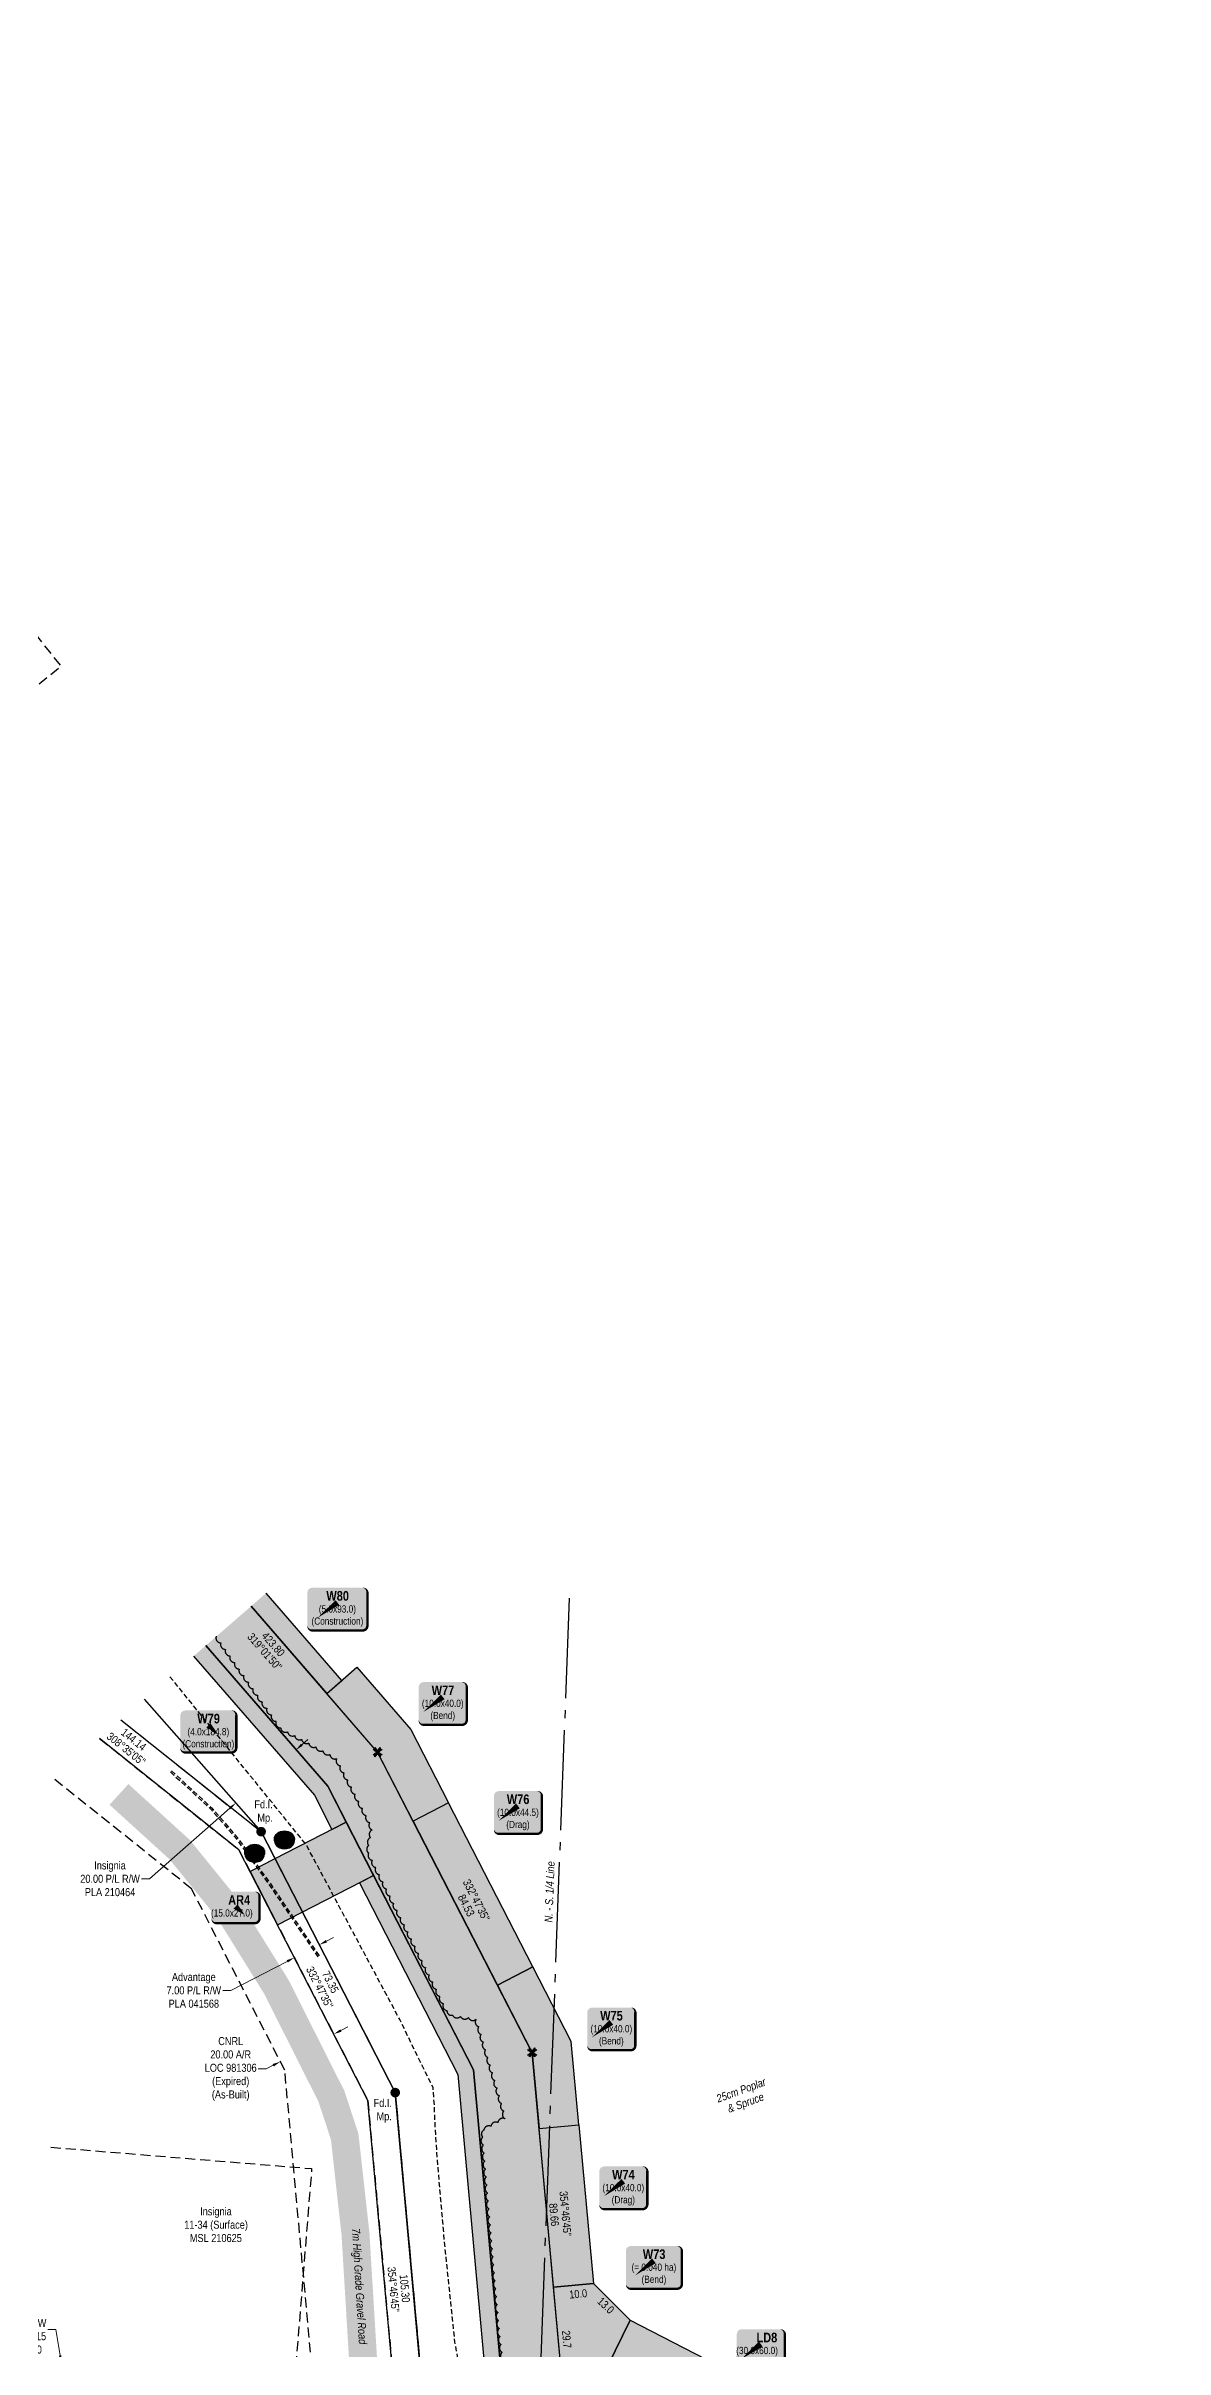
# Model space of a CAD drawing. Extents: x 333858 to 342713, y 6154085 to 6163590.
# Drawn here: x 335809 to 337208, y 6160712 to 6163590 of the extents above; entities that cross this region are included whole.
import ezdxf
from ezdxf.enums import TextEntityAlignment as Align

# ---------------------------------------------------------------- set-up
doc = ezdxf.new("R2010")
doc.units = 0
doc.header["$LTSCALE"] = 5
doc.header["$PDSIZE"] = 0.5
for name, pattern in [('0', [1, 1, 0]), ('foc-ACCESSROAD', [3.75, 2.5, -1.25]), ('foc-MONUMENT-BDYS', [6, 4, -2]), ('foc-QUARTERLINE', [33, 25, -3, 2, -3]), ('UG_PIPE', [1.875, 1.25, -0.625])]:
    doc.linetypes.add(name, pattern=pattern)
doc.layers.get('Defpoints').update_dxf_attribs({"color": 9})
for name, color, linetype in [('AS-PIPE-UG', 44, 'UG_PIPE'), ('AS-ROADS', 254, 'Continuous'), ('C-AR', 13, 'foc-ACCESSROAD'), ('C-WS', 13, 'foc-ACCESSROAD'), ('F-RW', 190, 'Continuous'), ('F-WS', 190, 'foc-ACCESSROAD'), ('L-BD', 7, 'Continuous'), ('L-BD1', 253, 'Continuous'), ('L-MON', 1, 'Continuous'), ('L-MON-PLAN', 7, 'foc-MONUMENT-BDYS'), ('L-MON-T', 1, 'Continuous'), ('L-QSEC', 8, 'foc-QUARTERLINE'), ('P-CROSSINGS', 250, 'Continuous'), ('P-PROPOSED', 10, 'Continuous'), ('P-PROPOSED-H', 21, 'Continuous'), ('P-TEMP-BLOCKS', 250, 'Continuous'), ('P-TEMP-BLUE', 146, 'Continuous'), ('P-TEMP-BLUE-T', 146, 'Continuous'), ('P-WORKAREA', 113, 'Continuous'), ('P-WORKAREA-H', 111, 'Continuous'), ('T-BUSH', 110, '0'), ('T-BUSH-T', 110, 'Continuous')]:
    doc.layers.add(name, color=color, linetype=linetype)
for name, color, linetype, lineweight in [('C-AR-T', 13, 'Continuous', 9), ('F-RW-T', 190, 'Continuous', 9), ('T-TEXT', 48, 'Continuous', 18)]:
    doc.layers.add(name, color=color, linetype=linetype, lineweight=lineweight)
doc.layers.add('P-TEMP-BLUE-H', color=7, linetype='Continuous', true_color=0x99e6ff)
doc.styles.add('80', font='ARIALN.TTF', dxfattribs={"height": 10})
doc.styles.add('80CG', font='ARIALN.TTF', dxfattribs={"height": 10})
doc.styles.add('80L', font='ARIALN.TTF', dxfattribs={"height": 10})
doc.styles.add('80LS', font='ARIALNI.TTF', dxfattribs={"height": 10})
doc.styles.add('BOLD', font='ARIALNB.TTF')
doc.styles.get("Standard").update_dxf_attribs({"font": 'ARIALN.TTF'})
doc.dimstyles.new('Compass 5 000', dxfattribs={"dimscale": 5, "dimtxt": 9, "dimasz": 2, "dimexe": 0.2, "dimexo": 0.0625, "dimgap": 0.5, "dimtad": 0, "dimtih": 1, "dimtoh": 1, "dimzin": 0, "dimdsep": 46, "dimtxsty": '80CG', "dimcen": 0.1, "dimse1": 1, "dimse2": 1, "dimclrd": 256, "dimclrt": 256, "dimaunit": 1, "dimadec": 4, "dimazin": 0, "dimtfac": 0.06, "dimtofl": 0, "dimtmove": 0, "dimatfit": 1, "dimfxl": 0.2, "dimtolj": 1, "dimtzin": 0, "dimlwd": -1, "dimarcsym": 0})

# ---------------------------------------------------------------- blocks, each defined once
blk = doc.blocks.new('*U493')
at = {"true_color": 0x99e6ff}
h = blk.add_hatch(color=141, dxfattribs=at)
edge = h.paths.add_edge_path()
edge.add_line((-24, -34.9), (24, -34.9))
edge.add_arc((24, -28.9), 6, 270, 360)
edge.add_line((30, -28.9), (30, 12.5))
edge.add_arc((24, 12.5), 6, 0, 90)
edge.add_line((24, 18.5), (-24, 18.5))
edge.add_arc((-24, 12.5), 6, 90, 180)
edge.add_line((-30, 12.5), (-30, -28.9))
edge.add_arc((-24, -28.9), 6, 180, 270)
at = {"color": 250, "flags": 128}
blk.add_lwpolyline([(-24, -34.9, 3, 3, 0), (24, -34.9, 3, 3, 0.414214), (30, -28.9, 3, 3, 0), (30, 12.5, 3, 0, 0.414214), (24, 18.5, 0, 0, 0), (-24, 18.5, 0, 0, 0.414214), (-30, 12.5, 0, 0, 0), (-30, -28.9, 0, 3, 0.414214)], format="xyseb", close=True, dxfattribs=at)
at = {"flags": 128}
blk.add_lwpolyline([(-24.2, -18.7, 0, 7.5, 0), (0, 0, 0, 0, 0)], format="xyseb", dxfattribs=at)
at = {"color": 250}
for tag, p, height, style in [('TEMP_AREA_W1_001', (-9.2, 2.2), 12, 'BOLD'), ('ENTER_TEXT_001', (-30.7, -12.5), 9, '80')]:
    blk.add_attdef(tag, p, '', height=height, dxfattribs=dict(at, style=style))
blk = doc.blocks.new('*U492')
at = {"true_color": 0x99e6ff}
h = blk.add_hatch(color=141, dxfattribs=at)
edge = h.paths.add_edge_path()
edge.add_line((-29, -34.9), (29, -34.9))
edge.add_arc((29, -28.9), 6, 270, 360)
edge.add_line((35, -28.9), (35, 12.5))
edge.add_arc((29, 12.5), 6, 0, 90)
edge.add_line((29, 18.5), (-29, 18.5))
edge.add_arc((-29, 12.5), 6, 90, 180)
edge.add_line((-35, 12.5), (-35, -28.9))
edge.add_arc((-29, -28.9), 6, 180, 270)
at = {"color": 250, "flags": 128}
blk.add_lwpolyline([(-29, -34.9, 3, 3, 0), (29, -34.9, 3, 3, 0.414214), (35, -28.9, 3, 3, 0), (35, 12.5, 3, 0, 0.414214), (29, 18.5, 0, 0, 0), (-29, 18.5, 0, 0, 0.414214), (-35, 12.5, 0, 0, 0), (-35, -28.9, 0, 3, 0.414214)], format="xyseb", close=True, dxfattribs=at)
at = {"flags": 128}
blk.add_lwpolyline([(-24.2, -18.7, 0, 7.5, 0), (0, 0, 0, 0, 0)], format="xyseb", dxfattribs=at)
at = {"color": 250}
for tag, p, height, style in [('TEMP_AREA_W1_001', (-9.2, 2.2), 12, 'BOLD'), ('ENTER_TEXT_001', (-30.7, -12.5), 9, '80')]:
    blk.add_attdef(tag, p, '', height=height, dxfattribs=dict(at, style=style))
blk = doc.blocks.new('*U512')
h = blk.add_hatch(color=111)
edge = h.paths.add_edge_path()
edge.add_line((-24, -20.8), (24, -20.8))
edge.add_arc((24, -14.8), 6, 270, 360)
edge.add_line((30, -14.8), (30, 12.5))
edge.add_arc((24, 12.5), 6, 0, 90)
edge.add_line((24, 18.5), (-24, 18.5))
edge.add_arc((-24, 12.5), 6, 90, 180)
edge.add_line((-30, 12.5), (-30, -14.8))
edge.add_arc((-24, -14.8), 6, 180, 270)
at = {"color": 250, "flags": 128}
blk.add_lwpolyline([(-24, -20.8, 3, 3, 0), (24, -20.8, 3, 3, 0.414214), (30, -14.8, 3, 3, 0), (30, 12.5, 3, 0, 0.414214), (24, 18.5, 0, 0, 0), (-24, 18.5, 0, 0, 0.414214), (-30, 12.5, 0, 0, 0), (-30, -14.8, 0, 3, 0.414214)], format="xyseb", close=True, dxfattribs=at)
at = {"flags": 128}
blk.add_lwpolyline([(11.7, -10.7, 0, 7.5, 0), (0, 0, 0, 0, 0)], format="xyseb", dxfattribs=at)
at = {"color": 250}
for tag, p, height, style in [('TEMP_AREA_W1_001', (-9.2, 2.2), 12, 'BOLD'), ('ENTER_TEXT_001', (-30.7, -12.5), 9, '80')]:
    blk.add_attdef(tag, p, '', height=height, dxfattribs=dict(at, style=style))
blk = doc.blocks.new('*D546')
at = {"layer": 'Defpoints', "color": 0, "transparency": 16777216}
for p in [(335898.7, 6161713.2), (335823.7, 6161647.2), (336121.3, 6161460.4)]:
    blk.add_point(p, dxfattribs=at)
at = {"layer": 'F-RW-T', "transparency": 16777216}
for p, q in [((336128.8, 6161467), (336136.3, 6161473.6)), ((336038.9, 6161387.8), (335938.6, 6161299.5)), ((335938.6, 6161299.5), (335928.6, 6161299.5))]:
    blk.add_line(p, q, dxfattribs=at)
for points in [[(336127.7, 6161468.3), (336129.9, 6161465.8), (336121.3, 6161460.4)], [(336037.8, 6161389), (336040, 6161386.5), (336046.4, 6161394.4)]]:
    blk.add_solid(points, dxfattribs=at)
at = {"layer": 'F-RW-T', "transparency": 16777216, "insert": (335889.1, 6161299.5), "char_height": 10, "attachment_point": 5, "style": '80CG'}
blk.add_mtext('\\A1;Insignia\\P20.00 P/L R/W\\PPLA 210464', dxfattribs=at)
blk = doc.blocks.new('fdia')
at = {"color": 255, "const_width": 1}
blk.add_lwpolyline([(-0.5, 0, 1), (0.5, 0, 1)], format="xyb", close=True, dxfattribs=at)
blk = doc.blocks.new('Fdiaa')
blk.add_blockref('fdia', (0, 0))
blk = doc.blocks.new('fdib')
at = {"color": 1, "const_width": 1.6}
blk.add_lwpolyline([(-0.4, 0, 1), (0.4, 0, 1)], format="xyb", close=True, dxfattribs=at)
at = {"color": 1}
blk.add_circle((0, 0), 0.8, dxfattribs=at)
blk = doc.blocks.new('Fdibb')
blk.add_blockref('fdib', (0, 0))
blk = doc.blocks.new('fdicc')
for name in ['Fdibb', 'Fdiaa']:
    blk.add_blockref(name, (0, 0))
blk = doc.blocks.new('FDI')
blk.add_blockref('fdicc', (0, 0))
blk = doc.blocks.new('TEMP')
h = blk.add_hatch(color=255)
h.dxf.hatch_style = 1
h.paths.add_polyline_path([(0, 0.25), (-0.67, 1.15), (-0.67, 0.67), (-1.15, 0.67), (-0.25, 0), (-1.15, -0.67), (-0.67, -0.67), (-0.67, -1.15), (0, -0.25), (0.67, -1.15), (0.67, -0.67), (1.15, -0.67), (0.25, 0), (1.15, 0.67), (0.67, 0.67), (0.67, 1.15)])
h.paths.add_polyline_path([(0.57, 0.85), (0.57, 0.57), (0.85, 0.57), (0.08, 0), (0.85, -0.57), (0.57, -0.57), (0.57, -0.85), (0, -0.08), (-0.57, -0.85), (-0.57, -0.57), (-0.85, -0.57), (-0.08, 0), (-0.85, 0.57), (-0.57, 0.57), (-0.57, 0.85), (0, 0.08)], flags=16)
h = blk.add_hatch(color=1)
h.dxf.hatch_style = 1
h.paths.add_polyline_path([(0, 0.08), (-0.57, 0.85), (-0.57, 0.57), (-0.85, 0.57), (-0.08, 0), (-0.85, -0.57), (-0.57, -0.57), (-0.57, -0.85), (0, -0.08), (0.57, -0.85), (0.57, -0.57), (0.85, -0.57), (0.08, 0), (0.85, 0.57), (0.57, 0.57), (0.57, 0.85)])
at = {"color": 1}
for p, q in [((-0.08, 0), (0.08, 0)), ((0, 0.08), (0, -0.08))]:
    blk.add_line(p, q, dxfattribs=at)
at = {"color": 255, "flags": 128}
blk.add_lwpolyline([(-0.25, 0), (-1.15, 0.67), (-0.67, 0.67), (-0.67, 1.15), (0, 0.25), (0.67, 1.15), (0.67, 0.67), (1.15, 0.67), (0.25, 0), (1.15, -0.67), (0.67, -0.67), (0.67, -1.15), (0, -0.25), (-0.67, -1.15), (-0.67, -0.67), (-1.15, -0.67)], close=True, dxfattribs=at)
at = {"color": 1, "flags": 128}
blk.add_lwpolyline([(-0.08, 0), (-0.85, 0.57), (-0.57, 0.57), (-0.57, 0.85), (0, 0.08), (0.57, 0.85), (0.57, 0.57), (0.85, 0.57), (0.08, 0), (0.85, -0.57), (0.57, -0.57), (0.57, -0.85), (0, -0.08), (-0.57, -0.85), (-0.57, -0.57), (-0.85, -0.57)], close=True, dxfattribs=at)
blk = doc.blocks.new('*D549')
at = {"layer": 'C-AR-T', "transparency": 16777216}
for p, q in [((336177.6, 6161109.9), (336186.5, 6161114.5)), ((336084.2, 6161061.9), (336074.2, 6161061.9)), ((336093.1, 6161066.5), (336084.2, 6161061.9))]:
    blk.add_line(p, q, dxfattribs=at)
for points in [[(336176.8, 6161111.4), (336178.3, 6161108.5), (336168.7, 6161105.4)], [(336092.3, 6161068), (336093.8, 6161065), (336102, 6161071.1)]]:
    blk.add_solid(points, dxfattribs=at)
at = {"layer": 'Defpoints', "color": 0, "transparency": 16777216}
for p in [(336144.1, 6161153.1), (336077.4, 6161118.8), (336168.7, 6161105.4)]:
    blk.add_point(p, dxfattribs=at)
at = {"layer": 'C-AR-T', "transparency": 16777216, "insert": (336039.9, 6161061.9), "char_height": 10, "attachment_point": 5, "style": '80CG'}
blk.add_mtext('\\A1;CNRL\\P20.00 A/R\\PLOC 981306\\P(Expired)\\P(As-Built)', dxfattribs=at)
blk = doc.blocks.new('*U500')
at = {"true_color": 0x99e6ff}
h = blk.add_hatch(color=141, dxfattribs=at)
edge = h.paths.add_edge_path()
edge.add_line((-24, -21.1), (24, -21.1))
edge.add_arc((24, -15.1), 6, 270, 360)
edge.add_line((30, -15.1), (30, 12.5))
edge.add_arc((24, 12.5), 6, 0, 90)
edge.add_line((24, 18.5), (-24, 18.5))
edge.add_arc((-24, 12.5), 6, 90, 180)
edge.add_line((-30, 12.5), (-30, -15.1))
edge.add_arc((-24, -15.1), 6, 180, 270)
at = {"color": 250, "flags": 128}
blk.add_lwpolyline([(-24, -21.1, 3, 3, 0), (24, -21.1, 3, 3, 0.414214), (30, -15.1, 3, 3, 0), (30, 12.5, 3, 0, 0.414214), (24, 18.5, 0, 0, 0), (-24, 18.5, 0, 0, 0.414214), (-30, 12.5, 0, 0, 0), (-30, -15.1, 0, 3, 0.414214)], format="xyseb", close=True, dxfattribs=at)
at = {"flags": 128}
blk.add_lwpolyline([(-24.2, -18.7, 0, 7.5, 0), (0, 0, 0, 0, 0)], format="xyseb", dxfattribs=at)
at = {"color": 250}
for tag, p, height, style in [('TEMP_AREA_W1_001', (-9.2, 2.2), 12, 'BOLD'), ('ENTER_TEXT_001', (-30.7, -12.5), 9, '80')]:
    blk.add_attdef(tag, p, '', height=height, dxfattribs=dict(at, style=style))
blk = doc.blocks.new('*U508')
h = blk.add_hatch(color=111)
edge = h.paths.add_edge_path()
edge.add_line((-29, -34), (29, -34))
edge.add_arc((29, -28), 6, 270, 360)
edge.add_line((35, -28), (35, 12.5))
edge.add_arc((29, 12.5), 6, 0, 90)
edge.add_line((29, 18.5), (-29, 18.5))
edge.add_arc((-29, 12.5), 6, 90, 180)
edge.add_line((-35, 12.5), (-35, -28))
edge.add_arc((-29, -28), 6, 180, 270)
at = {"color": 250, "flags": 128}
blk.add_lwpolyline([(-29, -34, 3, 3, 0), (29, -34, 3, 3, 0.414214), (35, -28, 3, 3, 0), (35, 12.5, 3, 0, 0.414214), (29, 18.5, 0, 0, 0), (-29, 18.5, 0, 0, 0.414214), (-35, 12.5, 0, 0, 0), (-35, -28, 0, 3, 0.414214)], format="xyseb", close=True, dxfattribs=at)
at = {"flags": 128}
blk.add_lwpolyline([(11.7, -10.7, 0, 7.5, 0), (0, 0, 0, 0, 0)], format="xyseb", dxfattribs=at)
at = {"color": 250}
for tag, p, height, style in [('TEMP_AREA_W1_001', (-9.2, 2.2), 12, 'BOLD'), ('ENTER_TEXT_001', (-30.7, -12.5), 9, '80')]:
    blk.add_attdef(tag, p, '', height=height, dxfattribs=dict(at, style=style))
blk = doc.blocks.new('*D552')
at = {"layer": 'Defpoints', "color": 0, "transparency": 16777216}
for p in [(336117.5, 6161204.9), (336148.6, 6161220.9), (336150.6, 6161217)]:
    blk.add_point(p, dxfattribs=at)
at = {"layer": 'F-RW-T', "transparency": 16777216}
for p, q in [((336159.5, 6161221.6), (336168.4, 6161226.2)), ((336110.6, 6161196.4), (336040, 6161160.1)), ((336040, 6161160.1), (336030, 6161160.1))]:
    blk.add_line(p, q, dxfattribs=at)
for points in [[(336158.8, 6161223.1), (336160.3, 6161220.1), (336150.6, 6161217)], [(336109.9, 6161197.9), (336111.4, 6161195), (336119.5, 6161201)]]:
    blk.add_solid(points, dxfattribs=at)
at = {"layer": 'F-RW-T', "transparency": 16777216, "insert": (335993.8, 6161160.1), "char_height": 10, "attachment_point": 5, "style": '80CG'}
blk.add_mtext('\\A1;Advantage\\P7.00 P/L R/W\\PPLA 041568', dxfattribs=at)
blk = doc.blocks.new('*D553')
at = {"layer": 'Defpoints', "color": 0, "transparency": 16777216}
for p in [(335828.3, 6160694), (335831.9, 6160694.6), (335844.1, 6160620.6)]:
    blk.add_point(p, dxfattribs=at)
at = {"layer": 'F-RW-T', "transparency": 16777216}
for p, q in [((335821.4, 6160736.2), (335811.4, 6160736.2)), ((335826.7, 6160703.9), (335821.4, 6160736.2)), ((335842.1, 6160610.2), (335843.7, 6160600.3))]:
    blk.add_line(p, q, dxfattribs=at)
for points in [[(335828.4, 6160704.2), (335825.1, 6160703.6), (335828.3, 6160694)], [(335843.7, 6160610.4), (335840.4, 6160609.9), (335840.5, 6160620)]]:
    blk.add_solid(points, dxfattribs=at)
at = {"layer": 'F-RW-T', "transparency": 16777216, "insert": (335772.3, 6160736.2), "char_height": 10, "attachment_point": 5, "style": '80CG'}
blk.add_mtext('\\A1;Insignia\\P15.00 P/L R/W\\PPlan 052 2915\\PPLA 020510', dxfattribs=at)
blk = doc.blocks.new('Well_proximity')
h = blk.add_hatch(color=191)
h.dxf.hatch_style = 1
edge = h.paths.add_edge_path()
edge.add_ellipse((0, 0), major_axis=(-12.5, 0), ratio=0.816297, start_angle=0, end_angle=360)
h = blk.add_hatch(color=250)
h.dxf.hatch_style = 1
edge = h.paths.add_edge_path()
edge.add_ellipse((0, -2), major_axis=(-12.5, 0), ratio=0.816297, start_angle=0, end_angle=180)
edge.add_line((12.5, -2), (12.5, 0))
edge.add_ellipse((0, 0), major_axis=(-12.5, 0), ratio=0.816297, start_angle=0, end_angle=180, ccw=False)
edge.add_line((-12.5, 0), (-12.5, -2))
at = {"color": 250}
blk.add_ellipse((0, 0), major_axis=(-12.5, 0), ratio=0.816297, dxfattribs=at)
blk.add_ellipse((0, -2), major_axis=(-12.5, 0), ratio=0.816297, start_param=0, end_param=3.141593, dxfattribs=at)
at = {"color": 250, "style": '80L'}
blk.add_attdef('CROSSING', text='', height=9, dxfattribs=at).set_placement((0.1, 0), align=Align.MIDDLE_CENTER)
blk = doc.blocks.new('*U494')
at = {"true_color": 0x99e6ff}
h = blk.add_hatch(color=141, dxfattribs=at)
edge = h.paths.add_edge_path()
edge.add_line((-31.5, -34.9), (31.5, -34.9))
edge.add_arc((31.5, -28.9), 6, 270, 360)
edge.add_line((37.5, -28.9), (37.5, 12.5))
edge.add_arc((31.5, 12.5), 6, 0, 90)
edge.add_line((31.5, 18.5), (-31.5, 18.5))
edge.add_arc((-31.5, 12.5), 6, 90, 180)
edge.add_line((-37.5, 12.5), (-37.5, -28.9))
edge.add_arc((-31.5, -28.9), 6, 180, 270)
at = {"color": 250, "flags": 128}
blk.add_lwpolyline([(-31.5, -34.9, 3, 3, 0), (31.5, -34.9, 3, 3, 0.414214), (37.5, -28.9, 3, 3, 0), (37.5, 12.5, 3, 0, 0.414214), (31.5, 18.5, 0, 0, 0), (-31.5, 18.5, 0, 0, 0.414214), (-37.5, 12.5, 0, 0, 0), (-37.5, -28.9, 0, 3, 0.414214)], format="xyseb", close=True, dxfattribs=at)
at = {"flags": 128}
blk.add_lwpolyline([(-24.2, -18.7, 0, 7.5, 0), (0, 0, 0, 0, 0)], format="xyseb", dxfattribs=at)
at = {"color": 250}
for tag, p, height, style in [('TEMP_AREA_W1_001', (-9.2, 2.2), 12, 'BOLD'), ('ENTER_TEXT_001', (-30.7, -12.5), 9, '80')]:
    blk.add_attdef(tag, p, '', height=height, dxfattribs=dict(at, style=style))

msp = doc.modelspace()

# ---------------------------------------------------------------- hatches: boundary and pattern name
at = {"layer": 'P-PROPOSED-H'}
h = msp.add_hatch(color=256, dxfattribs=at)
h.dxf.hatch_style = 1
h.paths.add_polyline_path([(336065.309, 6161640.086), (336008.633, 6161590.871), (336161.151, 6161415.215), (336343.346, 6161060.803), (336384.553, 6160609.77), (336421.502, 6160554.856), (336881.819, 6160318.979), (336774.671, 6160109.88), (336658.527, 6160169.395), (336010.591, 6160221.424), (335993.824, 6159824.46), (336068.743, 6159821.296), (336082.223, 6160140.445), (336637.629, 6160095.846), (336807.209, 6160008.95), (336982.749, 6160351.517), (336472.915, 6160612.768), (336457.481, 6160635.706), (336416.695, 6161082.131), (336223.538, 6161457.867)])
at = {"layer": 'P-TEMP-BLUE-H'}
h = msp.add_hatch(color=256, dxfattribs=at)
h.dxf.hatch_style = 1
h.paths.add_polyline_path([(336084.181, 6161656.474), (336065.309, 6161640.086), (336159.964, 6161531.08), (336178.836, 6161547.468)])
h = msp.add_hatch(color=256, dxfattribs=at)
h.dxf.hatch_style = 1
h.paths.add_polyline_path([(336223.538, 6161457.867), (336159.964, 6161531.08), (336197.709, 6161563.856), (336265.24, 6161486.088), (336312.33, 6161394.486), (336267.87, 6161371.631)])
h = msp.add_hatch(color=256, dxfattribs=at)
h.dxf.hatch_style = 1
h.paths.add_polyline_path([(336312.33, 6161394.486), (336267.87, 6161371.631), (336373.204, 6161166.732), (336417.663, 6161189.587)])
h = msp.add_hatch(color=256, dxfattribs=at)
h.dxf.hatch_style = 1
h.paths.add_polyline_path([(336425.35, 6160987.401), (336475.133, 6160991.949), (336465.594, 6161096.35), (336417.663, 6161189.587), (336373.204, 6161166.732), (336416.695, 6161082.131)])
h = msp.add_hatch(color=256, dxfattribs=at)
h.dxf.hatch_style = 1
h.paths.add_polyline_path([(336443.47, 6160789.071), (336425.35, 6160987.401), (336475.133, 6160991.949), (336493.252, 6160793.62)])
h = msp.add_hatch(color=256, dxfattribs=at)
h.dxf.hatch_style = 1
h.paths.add_polyline_path([(336493.252, 6160793.62), (336539.243, 6160748.06), (336472.915, 6160612.768), (336457.481, 6160635.706), (336443.47, 6160789.071)])
h = msp.add_hatch(color=256, dxfattribs=at)
h.dxf.hatch_style = 1
h.paths.add_polyline_path([(336739.851, 6160475.984), (336472.915, 6160612.768), (336539.243, 6160748.06), (336808.243, 6160609.451)])
at = {"layer": 'P-WORKAREA-H'}
h = msp.add_hatch(color=256, dxfattribs=at)
h.dxf.hatch_style = 1
h.paths.add_polyline_path([(336008.633, 6161590.871), (335993.535, 6161577.761), (336144.47, 6161403.927), (336166.469, 6161361.135), (336184.253, 6161370.277), (336161.151, 6161415.215)])
h = msp.add_hatch(color=256, dxfattribs=at)
h.dxf.hatch_style = 1
h.paths.add_polyline_path([(336184.253, 6161370.277), (336064.212, 6161308.567), (336098.495, 6161241.878), (336218.536, 6161303.588)])
h = msp.add_hatch(color=256, dxfattribs=at)
h.dxf.hatch_style = 1
h.paths.add_polyline_path([(336200.752, 6161294.446), (336323.786, 6161055.115), (336365.106, 6160602.854), (336407.792, 6160539.413), (336872.7, 6160301.184), (336881.819, 6160318.979), (336421.502, 6160554.856), (336384.553, 6160609.77), (336343.346, 6161060.803), (336218.536, 6161303.588)])
h = msp.add_hatch(color=256, dxfattribs=at)
h.dxf.hatch_style = 1
h.paths.add_polyline_path([(336200.752, 6161294.446), (336323.786, 6161055.115), (336365.106, 6160602.854), (336407.792, 6160539.413), (336872.7, 6160301.184), (336881.819, 6160318.979), (336421.502, 6160554.856), (336384.553, 6160609.77), (336343.346, 6161060.803), (336218.536, 6161303.588)])

# ---------------------------------------------------------------- linework, layer by layer
at = {"layer": 'AS-PIPE-UG', "flags": 128}
for points in [[(336715.567, 6160361.85), (336547.432, 6160444.195), (336477.587, 6160478.38), (336423.597, 6160506.89), (336383.817, 6160529.69), (336360.192, 6160580.13), (336340.832, 6160628.19), (336328.56, 6160673.563), (336328.147, 6160675.165), (336320.197, 6160720.73), (336307.512, 6160842.025), (336297.962, 6160951.255), (336295.662, 6160987.595), (336294.442, 6161017.095), (336292.782, 6161038.66), (336270.547, 6161083.705), (336251.202, 6161123.705), (336134.122, 6161342.38), (335963.999, 6161552.113)], [(335964.633, 6161433.017), (336015.794, 6161385.828), (336046.805, 6161349.761), (336087.143, 6161293.275), (336148.825, 6161202.092)]]:
    msp.add_lwpolyline(points, dxfattribs=at)
msp.add_lwpolyline([(335965.989, 6161434.487), (336017.149, 6161387.298, -0.02890422), (336017.31, 6161387.131), (336048.321, 6161351.064, -0.0225101), (336048.432, 6161350.923), (336088.77, 6161294.437, -0.00634625), (336088.799, 6161294.395), (336150.481, 6161203.212)], format="xyb", dxfattribs=at)
at = {"layer": 'AS-ROADS', "const_width": 34.993, "flags": 128}
msp.add_lwpolyline([(337061.366, 6160030.837), (336895.167, 6160114.287), (336756.449, 6160186.447), (336289.988, 6160422.382), (336249.492, 6160484.216), (336213.495, 6160564.037), (336195.85, 6160855.986), (336182.347, 6160977.442), (336165.749, 6161027.891), (336096.915, 6161164.609), (336037.098, 6161260.853), (335976.136, 6161335.988), (335900.266, 6161405.002)], dxfattribs=at)
at = {"layer": 'C-AR'}
msp.add_lwpolyline([(335876.093, 6161474.72), (336050.217, 6161335.792), (336211.318, 6161022.411), (336246.702, 6160635.122), (336393.814, 6160417.382), (336155.019, 6160539.746), (336107.445, 6161060.459), (335990.88, 6161287.207), (335818.934, 6161424.397)], dxfattribs=at)
at = {"layer": 'C-WS', "flags": 128}
msp.add_lwpolyline([(335213.251, 6163589.796), (335828.06, 6162814.339), (335044.729, 6162193.342), (334429.885, 6162968.799)], close=True, dxfattribs=at)
at = {"layer": 'F-RW'}
for points in [[(336008.633, 6161590.871), (336161.151, 6161415.215), (336343.346, 6161060.803), (336384.553, 6160609.77), (336421.502, 6160554.856), (337140.969, 6160186.185)], [(337095.374, 6160097.206), (336352.95, 6160477.641), (336287.316, 6160575.189), (336245.547, 6161032.365), (336077.907, 6161358.465), (335932.124, 6161524.05)], [(335902.767, 6161498.204), (336077.907, 6161358.465), (336245.547, 6161032.365), (336293.442, 6160508.135), (337095.374, 6160097.206)], [(337079.416, 6160066.064), (336260.347, 6160485.774), (336211.318, 6161022.411), (336050.217, 6161335.792), (335876.093, 6161474.72)]]:
    msp.add_lwpolyline(points, dxfattribs=at)
at = {"layer": 'F-WS', "flags": 128}
msp.add_lwpolyline([(335814.987, 6160964.122), (336141.095, 6160937.433), (336097.052, 6160390.01), (335770.988, 6160416.192)], dxfattribs=at)
at = {"layer": 'L-MON-PLAN', "flags": 128}
msp.add_lwpolyline([(335902.767, 6161498.204), (336077.907, 6161358.465), (336245.547, 6161032.365), (336293.442, 6160508.135), (337095.374, 6160097.206)], dxfattribs=at)
at = {"layer": 'L-QSEC'}
msp.add_line((336462.995, 6161650.206), (336390.614, 6159718.652), dxfattribs=at)
at = {"layer": 'P-PROPOSED', "flags": 128}
for points in [[(336068.743, 6159821.296), (336082.223, 6160140.445), (336637.629, 6160095.846), (336807.209, 6160008.95), (336982.749, 6160351.517), (336472.915, 6160612.768), (336457.481, 6160635.706), (336416.695, 6161082.131), (336223.538, 6161457.867), (336065.309, 6161640.086)], [(336008.633, 6161590.871), (336161.151, 6161415.215), (336343.346, 6161060.803), (336384.553, 6160609.77), (336421.502, 6160554.856), (336881.819, 6160318.979), (336774.671, 6160109.88), (336658.527, 6160169.395), (336010.591, 6160221.424), (335993.824, 6159824.46)]]:
    msp.add_lwpolyline(points, dxfattribs=at)
at = {"layer": 'P-TEMP-BLUE', "flags": 128}
msp.add_lwpolyline([(336065.309, 6161640.086), (336159.964, 6161531.08), (336178.836, 6161547.468), (336084.181, 6161656.474)], dxfattribs=at)
for points in [[(336223.538, 6161457.867), (336159.964, 6161531.08), (336197.709, 6161563.856), (336265.24, 6161486.088), (336312.33, 6161394.486), (336267.87, 6161371.631)], [(336312.33, 6161394.486), (336267.87, 6161371.631), (336373.204, 6161166.732), (336417.663, 6161189.587)], [(336425.35, 6160987.401), (336475.133, 6160991.949), (336465.594, 6161096.35), (336417.663, 6161189.587), (336373.204, 6161166.732), (336416.695, 6161082.131)], [(336443.47, 6160789.071), (336425.35, 6160987.401), (336475.133, 6160991.949), (336493.252, 6160793.62)], [(336493.252, 6160793.62), (336539.243, 6160748.06), (336472.915, 6160612.768), (336457.481, 6160635.706), (336443.47, 6160789.071)], [(336739.851, 6160475.984), (336472.915, 6160612.768), (336539.243, 6160748.06), (336808.243, 6160609.451)]]:
    msp.add_lwpolyline(points, close=True, dxfattribs=at)
at = {"layer": 'P-WORKAREA', "flags": 128}
msp.add_lwpolyline([(335993.535, 6161577.761), (336144.47, 6161403.927), (336166.469, 6161361.135), (336184.253, 6161370.277), (336161.151, 6161415.215), (336008.633, 6161590.871)], dxfattribs=at)
for points in [[(336184.253, 6161370.277), (336064.212, 6161308.567), (336098.495, 6161241.878), (336218.536, 6161303.588)], [(336200.752, 6161294.446), (336323.786, 6161055.115), (336365.106, 6160602.854), (336407.792, 6160539.413), (336872.7, 6160301.184), (336881.819, 6160318.979), (336421.502, 6160554.856), (336384.553, 6160609.77), (336343.346, 6161060.803), (336218.536, 6161303.588)], [(336200.752, 6161294.446), (336323.786, 6161055.115), (336365.106, 6160602.854), (336407.792, 6160539.413), (336872.7, 6160301.184), (336881.819, 6160318.979), (336421.502, 6160554.856), (336384.553, 6160609.77), (336343.346, 6161060.803), (336218.536, 6161303.588)]]:
    msp.add_lwpolyline(points, close=True, dxfattribs=at)
at = {"layer": 'T-BUSH', "flags": 128}
msp.add_lwpolyline([(336021.809, 6161602.575, 0.52056705), (336027.56, 6161594.397, 0.52056705), (336033.311, 6161586.218, 0.52056705), (336039.061, 6161578.04, 0.52056705), (336044.812, 6161569.861, 0.52056705), (336050.563, 6161561.683, 0.52056705), (336056.314, 6161553.504, 0.52056705), (336062.065, 6161545.325, 0.52056705), (336067.815, 6161537.147, 0.52056705), (336073.566, 6161528.968, 0.52056705), (336079.317, 6161520.79, 0.52056705), (336085.068, 6161512.611, 0.52056705), (336090.819, 6161504.433, 0.52056705), (336096.569, 6161496.254, 0.52056705), (336102.32, 6161488.075, 0.52056705), (336111.043, 6161483.251, 0.52056705), (336119.855, 6161478.529, 0.52056705), (336128.667, 6161473.806, 0.52056705), (336137.48, 6161469.084, 0.52056705), (336146.292, 6161464.361, 0.52056705), (336155.105, 6161459.638, 0.52056705), (336163.917, 6161454.916, 0.52056705), (336172.299, 6161449.693, 0.52056705), (336176.903, 6161440.818, 0.52056705), (336181.507, 6161431.944, 0.52056705), (336186.111, 6161423.069, 0.52056705), (336190.715, 6161414.194, 0.52056705), (336195.319, 6161405.319, 0.52056705), (336199.923, 6161396.444, 0.52056705), (336204.526, 6161387.569, 0.52056705), (336209.13, 6161378.694, 0.52056705), (336213.734, 6161369.819, 0.52056705), (336216.787, 6161360.66, 0.52056705), (336214.56, 6161350.913, 0.52056705), (336212.334, 6161341.166, 0.52056705), (336212.303, 6161331.68, 0.52056705), (336216.755, 6161322.728, 0.52056705), (336221.207, 6161313.776, 0.52056705), (336225.658, 6161304.824, 0.52056705), (336230.11, 6161295.872, 0.52056705), (336234.562, 6161286.919, 0.52056705), (336239.014, 6161277.967, 0.52056705), (336243.466, 6161269.015, 0.52056705), (336247.918, 6161260.063, 0.52056705), (336252.37, 6161251.111, 0.52056705), (336256.822, 6161242.159, 0.52056705), (336261.273, 6161233.206, 0.52056705), (336265.725, 6161224.254, 0.52056705), (336270.177, 6161215.302, 0.52056705), (336274.629, 6161206.35, 0.52056705), (336279.081, 6161197.398, 0.52056705), (336283.533, 6161188.445, 0.52056705), (336287.985, 6161179.493, 0.52056705), (336292.437, 6161170.541, 0.52056705), (336296.888, 6161161.589, 0.52056705), (336301.34, 6161152.637, 0.52056705), (336305.792, 6161143.685, 0.52056705), (336310.244, 6161134.732, 0.52056705), (336317.194, 6161129.178, 0.52056705), (336327.066, 6161127.6, 0.52056705), (336336.939, 6161126.022, 0.52056705), (336346.663, 6161124.024, 0.52056705), (336349.951, 6161114.67, 0.52056705), (336352.802, 6161105.087, 0.52056705), (336355.653, 6161095.504, 0.52056705), (336358.504, 6161085.921, 0.52056705), (336361.355, 6161076.338, 0.52056705), (336364.206, 6161066.755, 0.52056705), (336367.057, 6161057.172, 0.52056705), (336369.908, 6161047.589, 0.52056705), (336372.759, 6161038.006, 0.52056705), (336375.61, 6161028.423, 0.52056705), (336378.461, 6161018.84, 0.52056705), (336381.312, 6161009.257, 0.52056705), (336382.648, 6160999.75, 0.52056705), (336373.938, 6160994.881, 0.52056705), (336365.124, 6160990.162, 0.52056705), (336356.31, 6160985.442, 0.52056705), (336354.887, 6160976.719, 0.52056705), (336355.749, 6160966.759, 0.52056705), (336356.612, 6160956.798, 0.52056705), (336357.474, 6160946.837, 0.52056705), (336358.337, 6160936.876, 0.52056705), (336359.199, 6160926.915, 0.52056705), (336360.061, 6160916.955, 0.52056705), (336360.924, 6160906.994, 0.52056705), (336361.786, 6160897.033, 0.52056705), (336362.649, 6160887.072, 0.52056705), (336363.511, 6160877.112, 0.52056705), (336364.373, 6160867.151, 0.52056705), (336365.236, 6160857.19, 0.52056705), (336366.098, 6160847.229, 0.52056705), (336366.961, 6160837.269, 0.52056705), (336367.823, 6160827.308, 0.52056705), (336368.685, 6160817.347, 0.52056705), (336369.548, 6160807.386, 0.52056705), (336370.41, 6160797.425, 0.52056705), (336371.272, 6160787.465, 0.52056705), (336372.135, 6160777.504, 0.52056705), (336372.997, 6160767.543, 0.52056705), (336373.86, 6160757.582, 0.52056705), (336374.722, 6160747.622, 0.52056705), (336375.584, 6160737.661, 0.52056705), (336376.447, 6160727.7, 0.52056705), (336377.736, 6160717.787, 0.52056705), (336379.094, 6160707.882, 0.52056705), (336380.451, 6160697.976, 0.52056705), (336381.809, 6160688.071, 0.52056705), (336383.355, 6160678.233, 0.52056705), (336388.614, 6160669.73, 0.52056705), (336393.872, 6160661.226, 0.52056705), (336399.13, 6160652.723, 0.52056705), (336404.613, 6160644.369, 0.52056705), (336410.468, 6160636.265, 0.52056705), (336416.323, 6160628.16, 0.52056705), (336422.178, 6160620.056, 0.52056705), (336428.033, 6160611.952, 0.52056705), (336433.887, 6160603.847, 0.52056705), (336439.742, 6160595.743, 0.52056705), (336445.597, 6160587.638, 0.52056705), (336451.779, 6160579.82, 0.52056705), (336459.04, 6160572.947, 0.52056705), (336466.301, 6160566.075, 0.52056705), (336473.563, 6160559.202, 0.52056705), (336480.824, 6160552.329, 0.52056705), (336488.085, 6160545.456, 0.52056705), (336495.346, 6160538.584, 0.52056705), (336502.608, 6160531.711, 0.52056705), (336509.869, 6160524.838, 0.52056705), (336517.13, 6160517.965, 0.52056705), (336525.502, 6160512.611, 0.52056705), (336534.249, 6160507.768, 0.52056705), (336542.996, 6160502.926, 0.52056705), (336551.743, 6160498.083, 0.52056705), (336560.491, 6160493.241, 0.52056705), (336569.238, 6160488.398, 0.52056705), (336576.745, 6160489.3, 0.52056705), (336582.715, 6160497.32, 0.52056705), (336588.686, 6160505.339, 0.52056705), (336594.657, 6160513.359, 0.52056705), (336600.627, 6160521.378, 0.52056705), (336606.598, 6160529.397, 0.52056705), (336612.568, 6160537.417, 0.52056705), (336618.539, 6160545.436, 0.52056705), (336624.51, 6160553.456, 0.52056705), (336630.762, 6160561.176, 0.52056705), (336639.511, 6160557.117, 0.52056705), (336647.918, 6160551.706, 0.52056705), (336656.326, 6160546.296, 0.52056705), (336664.733, 6160540.885, 0.52056705), (336673.14, 6160535.474, 0.52056705), (336681.547, 6160530.063, 0.52056705), (336689.955, 6160524.652, 0.52056705), (336698.362, 6160519.241, 0.52056705), (336706.769, 6160513.83, 0.52056705), (336713.912, 6160507.454, 0.52056705), (336710.093, 6160498.238, 0.52056705), (336706.083, 6160489.08, 0.52056705), (336702.072, 6160479.921, 0.52056705), (336698.062, 6160470.763, 0.52056705), (336694.052, 6160461.604, 0.52056705), (336690.042, 6160452.445, 0.52056705), (336686.031, 6160443.287, 0.52056705), (336682.021, 6160434.128, 0.52056705), (336686.385, 6160427.256, 0.52056705), (336694.492, 6160421.404, 0.52056705), (336703.374, 6160416.878, 0.52056705), (336712.451, 6160412.686, 0.52056705), (336721.528, 6160408.495, 0.52056705), (336730.605, 6160404.304, 0.52056705), (336739.682, 6160400.112, 0.52056705), (336748.759, 6160395.921, 0.52056705), (336757.836, 6160391.729, 0.52056705), (336766.913, 6160387.538, 0.52056705), (336775.99, 6160383.347, 0.52056705), (336785.067, 6160379.155, 0.52056705), (336794.144, 6160374.964, 0.52056705), (336803.221, 6160370.772, 0.52056705), (336812.298, 6160366.581, 0.52056705), (336821.375, 6160362.39, 0.52056705), (336830.131, 6160357.568, 0.52056705), (336838.852, 6160352.679, 0.52056705), (336847.573, 6160347.789, 0.52056705), (336856.294, 6160342.9, 0.52056705), (336865.015, 6160338.011, 0.52056705), (336873.736, 6160333.121, 0.52056705), (336882.457, 6160328.232, 0.52056705), (336891.177, 6160323.342, 0.52056705), (336899.898, 6160318.453, 0.52056705), (336908.619, 6160313.564, 0.52056705), (336917.34, 6160308.674, 0.52056705), (336926.061, 6160303.785, 0.52056705), (336934.782, 6160298.896, 0.52056705), (336943.503, 6160294.006, 0.52056705), (336952.224, 6160289.117, 0.52056705), (336960.945, 6160284.228, 0.52056705), (336969.666, 6160279.338, 0.52056705), (336978.387, 6160274.449, 0.52056705), (336987.108, 6160269.56, 0.52056705), (336995.829, 6160264.67, 0.52056705), (337004.55, 6160259.781, 0.52056705), (337013.271, 6160254.892, 0.52056705), (337021.992, 6160250.002, 0.52056705), (337030.713, 6160245.113, 0.52056705), (337039.433, 6160240.223, 0.52056705), (337048.154, 6160235.334, 0.52056705), (337056.875, 6160230.445, 0.52056705), (337063.201, 6160236.729, 0.52056705), (337069.152, 6160244.763, 0.52056705), (337075.103, 6160252.797, 0.52056705), (337081.054, 6160260.832, 0.52056705), (337087.005, 6160268.866, 0.52056705), (337092.955, 6160276.9, 0.52056705), (337098.906, 6160284.934, 0.52056705), (337104.857, 6160292.968, 0.52056705), (337110.808, 6160301.003, 0.52056705), (337116.759, 6160309.037, 0.52056705), (337122.71, 6160317.071, 0.52056705), (337128.66, 6160325.105, 0.52056705), (337134.611, 6160333.139, 0.52056705), (337140.562, 6160341.173, 0.52056705), (337148.403, 6160344.234, 0.52056705), (337157.452, 6160339.983, 0.52056705), (337166.501, 6160335.731, 0.52056705), (337175.55, 6160331.48, 0.52056705), (337184.599, 6160327.229, 0.52056705), (337193.648, 6160322.977, 0.52056705), (337202.698, 6160318.726, 0.52056705), (337207.592, 6160316.426, 0.52056705)], format="xyb", dxfattribs=at)

# ---------------------------------------------------------------- block references
at = {"layer": 'L-MON', "xscale": 4.99901530000004, "yscale": 4.99901530000004}
for name, p, zscale in [('TEMP', (336223.538, 6161457.867), 25.00000000000024), ('FDI', (336077.907, 6161358.465), 24.99507650000035), ('TEMP', (336416.651, 6161082.612), 25.00000000000024), ('FDI', (336245.547, 6161032.365), 25.00000000000037)]:
    msp.add_blockref(name, p, dxfattribs=dict(at, zscale=zscale))
at = {"layer": 'P-CROSSINGS', "xscale": 0.9994224711639719, "yscale": 0.9994224711639719, "zscale": 0.9994224711639719}
for p, values in [((336107.022, 6161349.262), {'CROSSING': 'T9'}), ((336069.859, 6161332.442), {'CROSSING': 'T8'})]:
    msp.add_blockref('Well_proximity', p, dxfattribs=at).add_auto_attribs(values)
at = {"layer": 'P-TEMP-BLOCKS'}
ref = msp.add_blockref('*U494', (336173.26, 6161644.74), dxfattribs=dict(at, xscale=0.99980306, yscale=0.99980306, zscale=0.99980306))
ref.add_attrib('TEMP_AREA_W1_001', 'W80', (336159.445, 6161647.086), dxfattribs={"layer": '0', "color": 250, "height": 11.9976, "style": 'BOLD'})
ref.add_attrib('ENTER_TEXT_001', '(5.0x93.0)', (336150.055, 6161632.272), dxfattribs={"layer": '0', "color": 250, "height": 8.9982, "style": '80'})
ref.add_attrib('ENTER_TEXT_002', '(Construction)', (336140.897, 6161617.115), dxfattribs={"layer": '0', "color": 250, "height": 8.99823, "style": '80'})
ref = msp.add_blockref('*U493', (336304.927, 6161526.802), dxfattribs=dict(at, xscale=0.99980306, yscale=0.99980306, zscale=0.99980306))
ref.add_attrib('TEMP_AREA_W1_001', 'W77', (336291.084, 6161529.066), dxfattribs={"layer": '0', "color": 250, "height": 11.9976, "style": 'BOLD'})
ref.add_attrib('ENTER_TEXT_001', '(10.0x40.0)', (336278.856, 6161514.334), dxfattribs={"layer": '0', "color": 250, "height": 8.99823, "style": '80'})
ref.add_attrib('ENTER_TEXT_002', '(Bend)', (336289.462, 6161499.184), dxfattribs={"layer": '0', "color": 250, "height": 8.9982, "style": '80'})
ref = msp.add_blockref('*U508', (336011.971, 6161491.376), dxfattribs=dict(at, xscale=0.99980306, yscale=0.99980306, zscale=0.99980306))
ref.add_attrib('TEMP_AREA_W1_001', 'W79', (335998.14, 6161493.722), dxfattribs={"layer": '0', "color": 250, "height": 11.9976, "style": 'BOLD'})
ref.add_attrib('ENTER_TEXT_001', '(4.0x184.8)', (335985.9, 6161478.908), dxfattribs={"layer": '0', "color": 250, "height": 8.99823, "style": '80'})
ref.add_attrib('ENTER_TEXT_002', '(Construction)', (335979.609, 6161463.751), dxfattribs={"layer": '0', "color": 250, "height": 8.99823, "style": '80'})
ref = msp.add_blockref('*U493', (336398.911, 6161390.594), dxfattribs=dict(at, xscale=0.99980306, yscale=0.99980306, zscale=0.99980306))
ref.add_attrib('TEMP_AREA_W1_001', 'W76', (336385.002, 6161392.94), dxfattribs={"layer": '0', "color": 250, "height": 11.9976, "style": 'BOLD'})
ref.add_attrib('ENTER_TEXT_001', '(10.0x44.5)', (336372.84, 6161378.126), dxfattribs={"layer": '0', "color": 250, "height": 8.99823, "style": '80'})
ref.add_attrib('ENTER_TEXT_002', '(Drag)', (336384.315, 6161362.976), dxfattribs={"layer": '0', "color": 250, "height": 8.9982, "style": '80'})
at = {"layer": 'P-TEMP-BLOCKS', "xscale": 0.99980306, "yscale": 0.99980306, "zscale": 0.99980306}
for name, p, values in [('*U512', (336045.958, 6161264.871), {'TEMP_AREA_W1_001': 'AR4', 'ENTER_TEXT_001': '(15.0x27.0)'}), ('*U500', (336702.43, 6160718.092), {'TEMP_AREA_W1_001': ' LD8', 'ENTER_TEXT_001': '(30.0x60.0)'})]:
    msp.add_blockref(name, p, dxfattribs=at).add_auto_attribs(values)
at = {"layer": 'P-TEMP-BLOCKS'}
ref = msp.add_blockref('*U493', (336515.655, 6161120.129), dxfattribs=dict(at, xscale=0.99980306, yscale=0.99980306, zscale=0.99980306))
ref.add_attrib('TEMP_AREA_W1_001', 'W75', (336501.714, 6161122.496), dxfattribs={"layer": '0', "color": 250, "height": 11.9976, "style": 'BOLD'})
ref.add_attrib('ENTER_TEXT_001', '(10.0x40.0)', (336489.584, 6161107.662), dxfattribs={"layer": '0', "color": 250, "height": 8.99823, "style": '80'})
ref.add_attrib('ENTER_TEXT_002', '(Bend)', (336500.19, 6161092.511), dxfattribs={"layer": '0', "color": 250, "height": 8.9982, "style": '80'})
ref = msp.add_blockref('*U493', (336530.63, 6160921.588), dxfattribs=dict(at, xscale=0.99980306, yscale=0.99980306, zscale=0.99980306))
ref.add_attrib('TEMP_AREA_W1_001', 'W74', (336516.64, 6160923.832), dxfattribs={"layer": '0', "color": 250, "height": 11.9976, "style": 'BOLD'})
ref.add_attrib('ENTER_TEXT_001', '(10.0x40.0)', (336504.559, 6160909.12), dxfattribs={"layer": '0', "color": 250, "height": 8.99823, "style": '80'})
ref.add_attrib('ENTER_TEXT_002', '(Drag)', (336516.034, 6160893.97), dxfattribs={"layer": '0', "color": 250, "height": 8.9982, "style": '80'})
ref = msp.add_blockref('*U492', (336568.865, 6160822.157), dxfattribs=dict(at, xscale=0.99980306, yscale=0.99980306, zscale=0.99980306))
ref.add_attrib('TEMP_AREA_W1_001', 'W73', (336555.005, 6160824.503), dxfattribs={"layer": '0', "color": 250, "height": 11.9976, "style": 'BOLD'})
ref.add_attrib('ENTER_TEXT_001', '(= 0.040 ha)', (336540.928, 6160809.69), dxfattribs={"layer": '0', "color": 250, "height": 8.99823, "style": '80'})
ref.add_attrib('ENTER_TEXT_002', '(Bend)', (336553.4, 6160794.539), dxfattribs={"layer": '0', "color": 250, "height": 8.9982, "style": '80'})

# ---------------------------------------------------------------- texts
at = {"layer": 'F-WS', "insert": (335977.667, 6160888.949), "char_height": 10, "attachment_point": 1, "style": '80L'}
msp.add_mtext_dynamic_manual_height_columns('\\pi24.058;Insignia\\P\\pi4.171;11-34 (Surface)\\P\\pi11.187;MSL 210625', width=86.00921, gutter_width=50, heights=[0], dxfattribs=at)
at = {"layer": 'L-BD', "style": '80L'}
for s, height, rotation, p in [("308°35'05''", 9.99803, 321.4146, (335909.321, 6161461.803)), ('144.14', 9.998, 321.4146, (335918.674, 6161473.526)), ("332°47'35''", 9.99803, 297.2066, (336151.22, 6161163.725)), ('73.35', 9.998, 297.2066, (336164.558, 6161170.581)), ("354°46'45''", 9.99803, 275.2202, (336243.353, 6160786.308)), ('105.30', 9.998, 275.2202, (336257.541, 6160787.604))]:
    msp.add_text(s, height=height, rotation=rotation, dxfattribs=at).set_placement(p, align=Align.MIDDLE)
at = {"layer": 'L-BD1', "style": '80L'}
for s, height, p in [("319°01'50''", 9.99803, (336082.477, 6161583.258)), ('423.80', 9.998, (336093.169, 6161592.675))]:
    msp.add_text(s, height=height, rotation=311.3754, dxfattribs=at).set_placement(p, align=Align.MIDDLE)
at = {"layer": 'L-BD1'}
for s, rotation, p in [('332°47\'35"', 297.206583, (336347.047, 6161272.789)), ('84.53', 297.206583, (336334.376, 6161266.275)), ('89.66', 275.220197, (336444.116, 6160879.804)), ('354°46\'45"', 275.220197, (336458.304, 6160881.101))]:
    msp.add_text(s, height=9.998, rotation=rotation, dxfattribs=at).set_placement(p, align=Align.MIDDLE_CENTER)
at = {"layer": 'L-MON-T', "char_height": 9.99794, "attachment_point": 1, "style": '80L'}
for insert in [(336068.466, 6161397.545), (336217.417, 6161024.436)]:
    msp.add_mtext_dynamic_manual_height_columns('\\pi1.0659;Fd.I. \\P\\pi4.7828;Mp.', width=22.04386, gutter_width=50, heights=[0], dxfattribs=dict(at, insert=insert))
at = {"layer": 'L-QSEC', "insert": (336432.013, 6161245.251), "char_height": 9.99803, "attachment_point": 1, "rotation": 87.854548, "style": '80L'}
msp.add_mtext_dynamic_manual_height_columns('{\\fArial Narrow|b0|i1|c0|p34;N. - S. 1/4 Line}', width=76.23233, gutter_width=50, heights=[0], dxfattribs=at)
at = {"layer": 'P-TEMP-BLUE-T'}
for s, rotation, p in [('10.0', 5.220197, (336474.178, 6160780.874)), ('13.0', 316.685325, (336508.721, 6160766.357)), ('29.7', 275.220197, (336459.888, 6160724.068))]:
    msp.add_text(s, height=9.998, rotation=rotation, dxfattribs=at).set_placement(p, align=Align.MIDDLE_CENTER)
at = {"layer": 'T-BUSH-T', "insert": (336676.12, 6161040.187), "char_height": 9.99803, "width": 112.11168, "attachment_point": 2, "rotation": 20, "style": '80LS'}
msp.add_mtext('25cm Poplar \\P& Spruce', dxfattribs=at)
at = {"layer": 'T-TEXT', "insert": (336201.431, 6160863.102), "char_height": 9.99803, "attachment_point": 1, "rotation": 273.458634, "style": '80L'}
msp.add_mtext_dynamic_manual_height_columns('{\\fArial Narrow|b0|i1|c0|p34;7m High Grade Gravel Road}', width=145.8367, gutter_width=50, heights=[0], dxfattribs=at)

# ---------------------------------------------------------------- dimensions: what is measured, and where the dimension line sits
at = {"layer": 'C-AR-T'}
dim = msp.add_linear_dim(base=(336168.669, 6161105.374), p1=(336077.438, 6161118.829), p2=(336144.128, 6161153.113), angle=27.206583, text='CNRL\\P20.00 A/R\\PLOC 981306\\P(Expired)\\P(As-Built)', dimstyle='Compass 5 000', dxfattribs=at)
dim.commit()
dim.dimension.update_dxf_attribs({"geometry": '*D549', "text_midpoint": (336039.892, 6161061.946), "dimtype": 161})
at = {"layer": 'F-RW-T'}
for base, p1, p2, angle, text, picture, middle in [((336121.326, 6161460.427), (335823.742, 6161647.154), (335898.692, 6161713.174), 41.375404, 'Insignia\\P20.00 P/L R/W\\PPLA 210464', '*D546', (335889.057, 6161299.469)), ((336150.628, 6161217.006), (336117.497, 6161204.916), (336148.619, 6161220.915), 27.206583, 'Advantage\\P7.00 P/L R/W\\PPLA 041568', '*D552', (335993.772, 6161160.147)), ((335828.349, 6160694.018), (335844.054, 6160620.619), (335831.936, 6160694.605), 99.301193, 'Insignia\\P15.00 P/L R/W\\PPlan 052 2915\\PPLA 020510', '*D553', (335772.35, 6160736.23))]:
    dim = msp.add_linear_dim(base=base, p1=p1, p2=p2, angle=angle, text=text, dimstyle='Compass 5 000', dxfattribs=at)
    dim.commit()
    dim.dimension.update_dxf_attribs({"geometry": picture, "text_midpoint": middle, "dimtype": 161})

doc.saveas('drawing.dxf')
